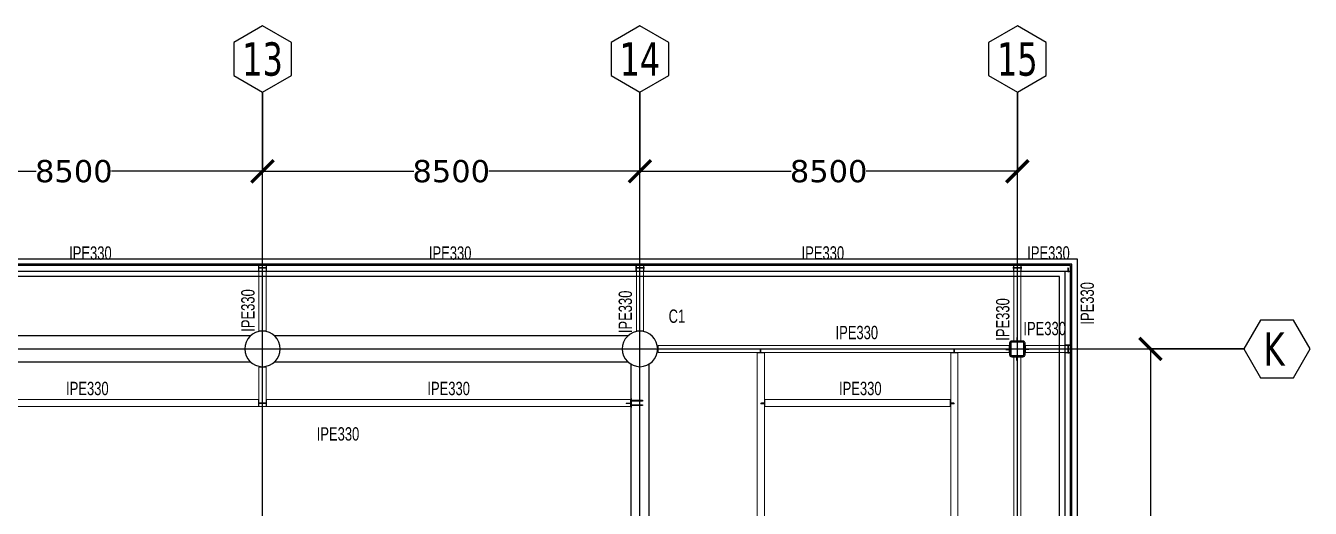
# Model space of a CAD drawing. Header units: millimetres. Extents: x -6598 to 74598, y -11659 to 33736.
# Drawn here: x 45666 to 74598, y 21910 to 32781 of the extents above; entities that cross this region are included whole.
import ezdxf
from ezdxf.enums import TextEntityAlignment as Align

# ---------------------------------------------------------------- set-up
doc = ezdxf.new("R2010")
doc.units = ezdxf.units.MM
for name, color, linetype in [('COTAS', 8, 'Continuous'), ('HCB-EJES', 1, 'Continuous'), ('HCB-PLATINAS', 5, 'Continuous'), ('HCB-ROTULOS', 2, 'Continuous')]:
    doc.layers.add(name, color=color, linetype=linetype)
for name, color, linetype, lineweight in [('E_B_PLACA-1', 6, 'Continuous', 25), ('E_COLUMNAS-1', 1, 'Continuous', 25), ('E_COLUMNAS-4', 1, 'Continuous', 25), ('E_TEXTO', 3, 'Continuous', 9), ('E_VIGAS-1', 5, 'Continuous', 25), ('HCB-VIGAS', 4, 'Continuous', 15), ('HCB_VIGAS', 4, 'Continuous', 25)]:
    doc.layers.add(name, color=color, linetype=linetype, lineweight=lineweight)
doc.styles.add('Arial Narrow_4', font='', dxfattribs={"width": 0.85, "height": 0.3})
doc.styles.add('ROMANT', font='romant.shx', dxfattribs={"width": 0.8})
doc.styles.add('VERDANA', font='verdana.ttf')
doc.styles.get('Arial Narrow_4').set_extended_font_data('Arial Narrow')
doc.dimstyles.new('1.125', dxfattribs={"dimscale": 0, "dimtxt": 500, "dimasz": 500, "dimexe": 4, "dimexo": 4, "dimgap": 15, "dimtad": 0, "dimdec": 0, "dimzin": 4, "dimdsep": 46, "dimtxsty": 'ROMANT', "dimblk": 'ARCHTICK', "dimcen": -10, "dimclrd": 256, "dimclrt": 3, "dimadec": 0, "dimazin": 0, "dimtfac": 1, "dimtdec": 0, "dimtix": 1, "dimtmove": 0, "dimatfit": 0, "dimldrblk": 'OBLIQUE', "dimfxl": 0.05, "dimtolj": 1, "dimtzin": 0, "dimarcsym": 0})

# ---------------------------------------------------------------- blocks, each defined once
blk = doc.blocks.new('EST_FLO_BORDILLO_N24 - EST_FLO_BORDILLO_N24-3382717-_98_00m_N_E_-NIVEL-25-CUBIERTA DOC')
at = {"layer": 'E_B_PLACA-1'}
for p, q in [((-75.511, 168.194), (-4.813, 168.194)), ((-4.813, 168.194), (-4.813, 138.63)), ((-4.933, 168.074), (-75.391, 168.074)), ((-4.963, 168.044), (-75.361, 168.044)), ((-75.231, 167.914), (-5.093, 167.914)), ((-23.262, 167.998), (-23.242, 167.998)), ((-23.262, 167.991), (-23.242, 167.991)), ((-23.082, 167.998), (-23.062, 167.998)), ((-23.082, 167.991), (-23.062, 167.991)), ((-14.762, 167.998), (-14.742, 167.998)), ((-14.762, 167.991), (-14.742, 167.991)), ((-14.582, 167.998), (-14.562, 167.998)), ((-14.582, 167.991), (-14.562, 167.991)), ((-6.262, 167.998), (-6.242, 167.998)), ((-6.262, 167.991), (-6.242, 167.991)), ((-6.082, 167.998), (-6.062, 167.998)), ((-6.082, 167.991), (-6.062, 167.991)), ((-5.093, 167.914), (-5.093, 138.91)), ((-5.017, 167.914), (-5.017, 167.894)), ((-5.01, 167.914), (-5.01, 167.894)), ((-4.963, 138.78), (-4.963, 168.044)), ((-4.933, 138.75), (-4.933, 168.074)), ((-5.213, 167.794), (-75.111, 167.794)), ((-5.213, 139.03), (-5.213, 167.794)), ((-5.017, 166.262), (-5.017, 166.242)), ((-5.017, 166.082), (-5.017, 166.062)), ((-5.01, 166.262), (-5.01, 166.242)), ((-5.01, 166.082), (-5.01, 166.062))]:
    blk.add_line(p, q, dxfattribs=at)
blk = doc.blocks.new('_ArchTick')
at = {"color": 0, "linetype": 'ByBlock', "const_width": 0.15}
blk.add_lwpolyline([(-0.5, -0.5), (0.5, 0.5)], dxfattribs=at)
blk = doc.blocks.new('*D277')
at = {"layer": 'COTAS', "color": 0, "lineweight": -2, "transparency": 16777216}
for p, q in [((73094, 25500), (70996, 25500)), ((73094, 17000), (70996, 17000))]:
    blk.add_line(p, q, dxfattribs=at)
at = {"layer": 'COTAS', "lineweight": -2, "transparency": 16777216}
for p, q in [((71000, 25500), (71000, 21526)), ((71000, 17000), (71000, 20974))]:
    blk.add_line(p, q, dxfattribs=at)
at = {"layer": 'Defpoints', "color": 0, "transparency": 16777216}
for p in [(71000, 25500), (73098, 25500), (73098, 17000)]:
    blk.add_point(p, dxfattribs=at)
at = {"layer": 'COTAS', "lineweight": -2, "transparency": 16777216, "xscale": 500, "yscale": 500, "zscale": 500}
for p, rotation in [((71000, 25500), 90), ((71000, 17000), 270)]:
    blk.add_blockref('_ArchTick', p, dxfattribs=dict(at, rotation=rotation))
at = {"layer": 'COTAS', "color": 3, "transparency": 16777216, "insert": (71000, 21250), "char_height": 500, "attachment_point": 5, "rotation": 0.01, "style": 'VERDANA'}
blk.add_mtext('\\A1;8500', dxfattribs=at)
blk = doc.blocks.new('_Oblique')
at = {"color": 0, "linetype": 'ByBlock', "lineweight": -2}
blk.add_line((-0.5, -0.5), (0.5, 0.5), dxfattribs=at)
blk = doc.blocks.new('*D289')
at = {"layer": 'COTAS', "color": 0, "lineweight": -2, "transparency": 16777216}
for p, q in [((42500, 31277), (42500, 29496)), ((51000, 31277), (51000, 29496))]:
    blk.add_line(p, q, dxfattribs=at)
at = {"layer": 'COTAS', "lineweight": -2, "transparency": 16777216}
for p, q in [((42500, 29500), (45904, 29500)), ((51000, 29500), (47596, 29500))]:
    blk.add_line(p, q, dxfattribs=at)
at = {"layer": 'Defpoints', "color": 0, "transparency": 16777216}
for p in [(42500, 31281), (51000, 31281), (42500, 29500)]:
    blk.add_point(p, dxfattribs=at)
at = {"layer": 'COTAS', "lineweight": -2, "transparency": 16777216, "xscale": 500, "yscale": 500, "zscale": 500, "rotation": 180}
blk.add_blockref('_ArchTick', (42500, 29500), dxfattribs=at)
at = {"layer": 'COTAS', "lineweight": -2, "transparency": 16777216, "xscale": 500, "yscale": 500, "zscale": 500}
blk.add_blockref('_ArchTick', (51000, 29500), dxfattribs=at)
at = {"layer": 'COTAS', "color": 3, "transparency": 16777216, "insert": (46750, 29500), "char_height": 500, "attachment_point": 5, "style": 'VERDANA'}
blk.add_mtext('\\A1;8500', dxfattribs=at)
blk = doc.blocks.new('*D290')
at = {"layer": 'COTAS', "color": 0, "lineweight": -2, "transparency": 16777216}
for p, q in [((51000, 31277), (51000, 29496)), ((59500, 31277), (59500, 29496))]:
    blk.add_line(p, q, dxfattribs=at)
at = {"layer": 'COTAS', "lineweight": -2, "transparency": 16777216}
for p, q in [((51000, 29500), (54404, 29500)), ((59500, 29500), (56096, 29500))]:
    blk.add_line(p, q, dxfattribs=at)
at = {"layer": 'Defpoints', "color": 0, "transparency": 16777216}
for p in [(51000, 31281), (59500, 31281), (51000, 29500)]:
    blk.add_point(p, dxfattribs=at)
at = {"layer": 'COTAS', "lineweight": -2, "transparency": 16777216, "xscale": 500, "yscale": 500, "zscale": 500, "rotation": 180}
blk.add_blockref('_ArchTick', (51000, 29500), dxfattribs=at)
at = {"layer": 'COTAS', "lineweight": -2, "transparency": 16777216, "xscale": 500, "yscale": 500, "zscale": 500}
blk.add_blockref('_ArchTick', (59500, 29500), dxfattribs=at)
at = {"layer": 'COTAS', "color": 3, "transparency": 16777216, "insert": (55250, 29500), "char_height": 500, "attachment_point": 5, "style": 'VERDANA'}
blk.add_mtext('\\A1;8500', dxfattribs=at)
blk = doc.blocks.new('*D291')
at = {"layer": 'COTAS', "color": 0, "lineweight": -2, "transparency": 16777216}
for p, q in [((59500, 31277), (59500, 29496)), ((68000, 31277), (68000, 29496))]:
    blk.add_line(p, q, dxfattribs=at)
at = {"layer": 'COTAS', "lineweight": -2, "transparency": 16777216}
for p, q in [((59500, 29500), (62904, 29500)), ((68000, 29500), (64596, 29500))]:
    blk.add_line(p, q, dxfattribs=at)
at = {"layer": 'Defpoints', "color": 0, "transparency": 16777216}
for p in [(59500, 31281), (68000, 31281), (68000, 29500)]:
    blk.add_point(p, dxfattribs=at)
at = {"layer": 'COTAS', "lineweight": -2, "transparency": 16777216, "xscale": 500, "yscale": 500, "zscale": 500, "rotation": 180}
blk.add_blockref('_ArchTick', (59500, 29500), dxfattribs=at)
at = {"layer": 'COTAS', "lineweight": -2, "transparency": 16777216, "xscale": 500, "yscale": 500, "zscale": 500}
blk.add_blockref('_ArchTick', (68000, 29500), dxfattribs=at)
at = {"layer": 'COTAS', "color": 3, "transparency": 16777216, "insert": (63750, 29500), "char_height": 500, "attachment_point": 5, "style": 'VERDANA'}
blk.add_mtext('\\A1;8500', dxfattribs=at)

msp = doc.modelspace()

# ---------------------------------------------------------------- linework, layer by layer
at = {"layer": 'E_COLUMNAS-1'}
msp.add_lwpolyline([(68175, 25625, 0.0984914), (68171.2, 25644.1, 0.1989124), (68144.1, 25671.2, 0.0984914), (68125, 25675), (67875, 25675, 0.1989124), (67839.6, 25660.4, 0.0984914), (67828.8, 25644.1, 0.0984914), (67825, 25625), (67825, 25375, 0.0984914), (67828.8, 25355.9, 0.0984914), (67839.6, 25339.6, 0.1989124), (67875, 25325), (68125, 25325, 0.0984914), (68144.1, 25328.8, 0.1989124), (68171.2, 25355.9, 0.0984914), (68175, 25375), (68175, 25625)], format="xyb", dxfattribs=at)
msp.add_lwpolyline([(68125, 25650), (67875, 25650, 0.1316525), (67862.5, 25646.7, 0.1316525), (67853.3, 25637.5, 0.1316525), (67850, 25625), (67850, 25375, 0.1316525), (67853.3, 25362.5, 0.1316525), (67862.5, 25353.3, 0.1316525), (67875, 25350), (68125, 25350, 0.1316525), (68137.5, 25353.3, 0.1316525), (68146.7, 25362.5, 0.1316525), (68150, 25375), (68150, 25625, 0.1316525), (68146.7, 25637.5, 0.1316525), (68137.5, 25646.7, 0.1316525)], format="xyb", close=True, dxfattribs=at)
at = {"layer": 'E_COLUMNAS-4'}
for points in [[(50600, 25500, 1), (51400, 25500, 1)], [(59100, 25500, 1), (59900, 25500, 1)]]:
    msp.add_lwpolyline(points, format="xyb", close=True, dxfattribs=at)
at = {"layer": 'E_VIGAS-1'}
for p, q in [((59400, 27334.3), (59420, 27334.3)), ((59420, 27326.8), (59400, 27326.8))]:
    msp.add_line(p, q, dxfattribs=at)
at = {"layer": 'E_VIGAS-1', "color": 30, "true_color": 0xf26722}
for p, q in [((42764.6, 25800), (50735.4, 25800)), ((51264.6, 25800), (59235.4, 25800)), ((50735.4, 25200), (42764.6, 25200)), ((59235.4, 25200), (51264.6, 25200)), ((59700, 25153.6), (59700, 346.4))]:
    msp.add_line(p, q, dxfattribs=at)
msp.add_lwpolyline([(59300, 17630.3), (59300, 25153.6)], dxfattribs=at)
at = {"layer": 'HCB-EJES'}
for p, q in [((51000.1, -5780.2), (51000.1, 31280.5)), ((59500.1, -5780.2), (59500.1, 31280.5)), ((68000.1, -5780.2), (68000.1, 31280.5)), ((-5098.2, 25500), (73098.4, 25500))]:
    msp.add_line(p, q, dxfattribs=at)
at = {"layer": 'HCB-PLATINAS', "color": 4}
msp.add_lwpolyline([(59306, 24180), (59306, 24380), (59300, 24380), (59300, 24180)], close=True, dxfattribs=at)
at = {"layer": 'HCB-PLATINAS', "color": 5}
for points in [[(59307.5, 24330.5), (59306, 24334.1), (59307.5, 24337.7), (59308.3, 24339.7), (59314, 24342.1), (59351.5, 24342.1), (59556, 24342.1), (59556, 24326.1), (59351.5, 24326.1), (59314, 24326.1), (59308.3, 24328.4)], [(59307.5, 24230.5), (59306, 24234.1), (59307.5, 24237.7), (59308.3, 24239.7), (59314, 24242.1), (59351.5, 24242.1), (59556, 24242.1), (59556, 24226.1), (59351.5, 24226.1), (59314, 24226.1), (59308.3, 24228.4)]]:
    msp.add_lwpolyline(points, close=True, dxfattribs=at)
at = {"layer": 'HCB-ROTULOS'}
for points in [[(50350.6, 31655.5), (51000.1, 31280.5), (51649.6, 31655.5), (51649.6, 32405.5), (51000.1, 32780.5), (50350.6, 32405.5)], [(58850.6, 31655.5), (59500.1, 31280.5), (60149.6, 31655.5), (60149.6, 32405.5), (59500.1, 32780.5), (58850.6, 32405.5)], [(67350.6, 31655.5), (68000.1, 31280.5), (68649.6, 31655.5), (68649.6, 32405.5), (68000.1, 32780.5), (67350.6, 32405.5)], [(73473.4, 24850.5), (74223.4, 24850.5), (74598.4, 25500), (74223.4, 26149.5), (73473.4, 26149.5), (73098.4, 25500)]]:
    msp.add_lwpolyline(points, close=True, dxfattribs=at)
at = {"layer": 'HCB-VIGAS'}
for points in [[(42589.9, 27252), (42589.9, 27412), (50909.9, 27412), (50909.9, 27252)], [(50910, 27335), (50910, 27328.8), (50986.2, 27328.8), (50986.2, 27335)], [(50919.9, 27412), (51079.9, 27412), (51079.9, 25910.1), (50919.9, 25910.1)], [(50996.2, 27318.8), (50996.2, 27328.8), (50920, 27328.8), (50920, 27318.8)], [(51003.7, 27318.8), (51003.7, 27328.8), (51080, 27328.8), (51080, 27318.8)], [(51090, 27335), (51090, 27328.8), (51013.7, 27328.8), (51013.7, 27335)], [(51090, 27252), (51090, 27412), (59410, 27412), (59410, 27252)], [(59410, 27335), (59410, 27328.8), (59486.2, 27328.8), (59486.2, 27335)], [(59420, 27412), (59580, 27412), (59580, 25910), (59420, 25910)], [(59496.2, 27318.8), (59496.2, 27328.8), (59420, 27328.8), (59420, 27318.8)], [(59503.7, 27318.8), (59503.7, 27328.8), (59580, 27328.8), (59580, 27318.8)], [(59590, 27335), (59590, 27328.8), (59513.7, 27328.8), (59513.7, 27335)], [(59590, 27252), (59590, 27411.9), (67910, 27411.9), (67910, 27252)], [(67910, 27335), (67910, 27328.8), (67986.2, 27328.8), (67986.2, 27335)], [(67996.1, 27318.8), (67996.1, 27328.8), (67920, 27328.8), (67920, 27318.8)], [(68003.6, 27318.8), (68003.6, 27328.8), (68080, 27328.8), (68080, 27318.8)], [(68090, 27335), (68090, 27328.8), (68013.7, 27328.8), (68013.7, 27335)], [(68090, 27252), (68090, 27411.9), (69228.7, 27411.9), (69228.7, 27252)], [(69068.7, 25590), (69228.7, 25590), (69228.7, 27242), (69068.7, 27242)], [(69145.6, 27328.2), (69135.6, 27328.2), (69135.6, 27252), (69145.6, 27252)], [(69145.6, 27242), (69151.8, 27242), (69151.8, 27317.7), (69145.6, 27317.7)], [(62218.9, 25496.2), (62208.9, 25496.2), (62208.9, 25420), (62218.9, 25420)], [(62218.9, 25410), (62225.1, 25410), (62225.1, 25485.7), (62218.9, 25485.7)], [(66576.9, 25496.2), (66566.9, 25496.2), (66566.9, 25420), (66576.9, 25420)], [(66576.9, 25410), (66583.1, 25410), (66583.1, 25485.7), (66576.9, 25485.7)], [(69145.6, 25503.8), (69135.6, 25503.8), (69135.6, 25580), (69145.6, 25580)], [(69145.6, 25496.2), (69135.6, 25496.2), (69135.6, 25420), (69145.6, 25420)], [(69145.6, 25590), (69151.8, 25590), (69151.8, 25514.3), (69145.6, 25514.3)], [(69145.6, 25410), (69151.8, 25410), (69151.8, 25485.7), (69145.6, 25485.7)], [(62302, 17470.1), (62142, 17470.1), (62142, 25410), (62302, 25410)], [(66660, 17470.1), (66500, 17470.1), (66500, 25410), (66660, 25410)], [(68079.9, 17542.5), (67919.9, 17542.5), (67920, 25315), (68080, 25315)], [(69228.7, 17469.7), (69068.7, 17469.7), (69068.7, 25410), (69228.7, 25410)], [(50920, 25090), (51080, 25090), (51080.2, 24200.1), (50920.2, 24200.1)], [(42590, 24359.9), (42590, 24200), (50910, 24200), (50910, 24359.9)], [(51090, 24359.9), (51090, 24200), (59290, 24200), (59290, 24359.9)], [(62312, 24199.9), (62312, 24359.8), (66490, 24359.8), (66490, 24199.9)], [(50909.9, 24283.1), (50909.9, 24276.9), (50986.2, 24276.9), (50986.2, 24283.1)], [(50996.1, 24266.9), (50996.1, 24276.9), (50919.9, 24276.9), (50919.9, 24266.9)], [(51003.6, 24266.9), (51003.6, 24276.9), (51080, 24276.9), (51080, 24266.9)], [(51090, 24283.1), (51090, 24276.9), (51013.7, 24276.9), (51013.7, 24283.1)], [(59300, 24276.2), (59300, 24270.2), (59190, 24270.2), (59190, 24276.2)], [(62225.7, 24266.7), (62225.7, 24276.7), (62302, 24276.7), (62302, 24266.7)], [(62312, 24282.9), (62312, 24276.7), (62235.7, 24276.7), (62235.7, 24282.9)], [(66490, 24282.9), (66490, 24276.7), (66566.3, 24276.7), (66566.3, 24282.9)], [(66576.3, 24266.7), (66576.3, 24276.7), (66500, 24276.7), (66500, 24266.7)]]:
    msp.add_lwpolyline(points, close=True, dxfattribs=at)
for points in [[(67920, 25685), (68080, 25685), (68080, 27411.9), (67920, 27411.9), (67920, 25685)], [(67815, 25420), (59910, 25420), (59910, 25580), (67815, 25580), (67815, 25420)], [(68185, 25420), (68185, 25580), (69228.7, 25580), (69228.7, 25420), (68185, 25420)]]:
    msp.add_lwpolyline(points, dxfattribs=at)
at = {"layer": 'HCB_VIGAS'}
for points in [[(67996.1, 25675), (67996.1, 25760.7), (67986.1, 25760.7), (67986.1, 25675), (67996.1, 25675)], [(67739.3, 25486.2), (67825, 25486.2), (67825, 25496.2), (67739.3, 25496.2), (67739.3, 25486.2)], [(68260.7, 25486.2), (68175, 25486.2), (68175, 25496.2), (68260.7, 25496.2), (68260.7, 25486.2)], [(67996.2, 25325), (67996.2, 25239.3), (67986.2, 25239.3), (67986.2, 25325), (67996.2, 25325)]]:
    msp.add_lwpolyline(points, dxfattribs=at)

# ---------------------------------------------------------------- block references
at = {"layer": 'E_B_PLACA-1', "xscale": 1000, "yscale": 1000, "zscale": 1000}
msp.add_blockref('EST_FLO_BORDILLO_N24 - EST_FLO_BORDILLO_N24-3382717-_98_00m_N_E_-NIVEL-25-CUBIERTA DOC', (74162.1, -140662.4), dxfattribs=at)

# ---------------------------------------------------------------- texts
at = {"layer": 'E_TEXTO', "char_height": 300, "attachment_point": 1, "style": 'Arial Narrow_4'}
for s, insert, width in [('IPE330', (46644.3, 27809.9), 1206.139), ('IPE330', (54747, 27809.8), 1206.139), ('IPE330', (68222.8, 27811.2), 1206.139), ('C1', (60145.8, 26387.6), 459.968), ('IPE330', (68136.6, 26109.7), 1206.139), ('IPE330', (63905.3, 26019.3), 1206.139), ('IPE330', (46575.6, 24759.1), 1206.139), ('IPE330', (54712.6, 24759.2), 1206.139), ('IPE330', (63984.3, 24759.1), 1206.139), ('IPE330', (52220.8, 23736), 1206.139)]:
    msp.add_mtext(s, dxfattribs=dict(at, insert=insert, width=width))
at = {"layer": 'E_TEXTO', "char_height": 300, "width": 1206.139, "attachment_point": 1, "style": 'Arial Narrow_4'}
for insert, rotation in [((63141.5, 27811.2), 359.99997), ((69425.3, 26047.1), 90), ((50520.7, 25886.3), 90), ((59020.7, 25855.2), 90), ((67520.7, 25684.3), 90)]:
    msp.add_mtext('IPE330', dxfattribs=dict(at, insert=insert, rotation=rotation))
at = {"layer": 'HCB-ROTULOS', "color": 4, "style": 'VERDANA', "width": 0.7}
for s, p in [('13', (51000.1, 32030.5)), ('14', (59500.1, 32030.5)), ('15', (68000.1, 32030.5)), ('K', (73783.9, 25500))]:
    msp.add_text(s, height=750, dxfattribs=at).set_placement(p, align=Align.MIDDLE_CENTER)

# ---------------------------------------------------------------- dimensions: what is measured, and where the dimension line sits
at = {"layer": 'COTAS'}
for base, p1, p2, picture, middle in [((42500.1, 29500.4), (51000.1, 31280.5), (42500.1, 31280.5), '*D289', (46750.1, 29500.4)), ((51000.1, 29500.4), (59500.1, 31280.5), (51000.1, 31280.5), '*D290', (55250.1, 29500.4))]:
    dim = msp.add_linear_dim(base=base, p1=p1, p2=p2, dimstyle='1.125', override={"dimscale": 1, "dimtxsty": 'VERDANA'}, dxfattribs=at)
    dim.commit()
    dim.dimension.update_dxf_attribs({"geometry": picture, "text_midpoint": middle})
dim = msp.add_linear_dim(base=(68000.1, 29500.4), p1=(59500.1, 31280.5), p2=(68000.1, 31280.5), angle=180, dimstyle='1.125', override={"dimscale": 1, "dimtxsty": 'VERDANA'}, dxfattribs=at)
dim.commit()
dim.dimension.update_dxf_attribs({"geometry": '*D291', "text_midpoint": (63750.1, 29500.4)})
dim = msp.add_linear_dim(base=(71000.1, 25500), p1=(73098.4, 17000), p2=(73098.4, 25500), angle=270, dimstyle='1.125', override={"dimscale": 1, "dimtxsty": 'VERDANA'}, dxfattribs=at)
dim.commit()
dim.dimension.update_dxf_attribs({"geometry": '*D277', "text_midpoint": (71000.1, 21250), "text_rotation": 0.01})

doc.saveas('drawing.dxf')
